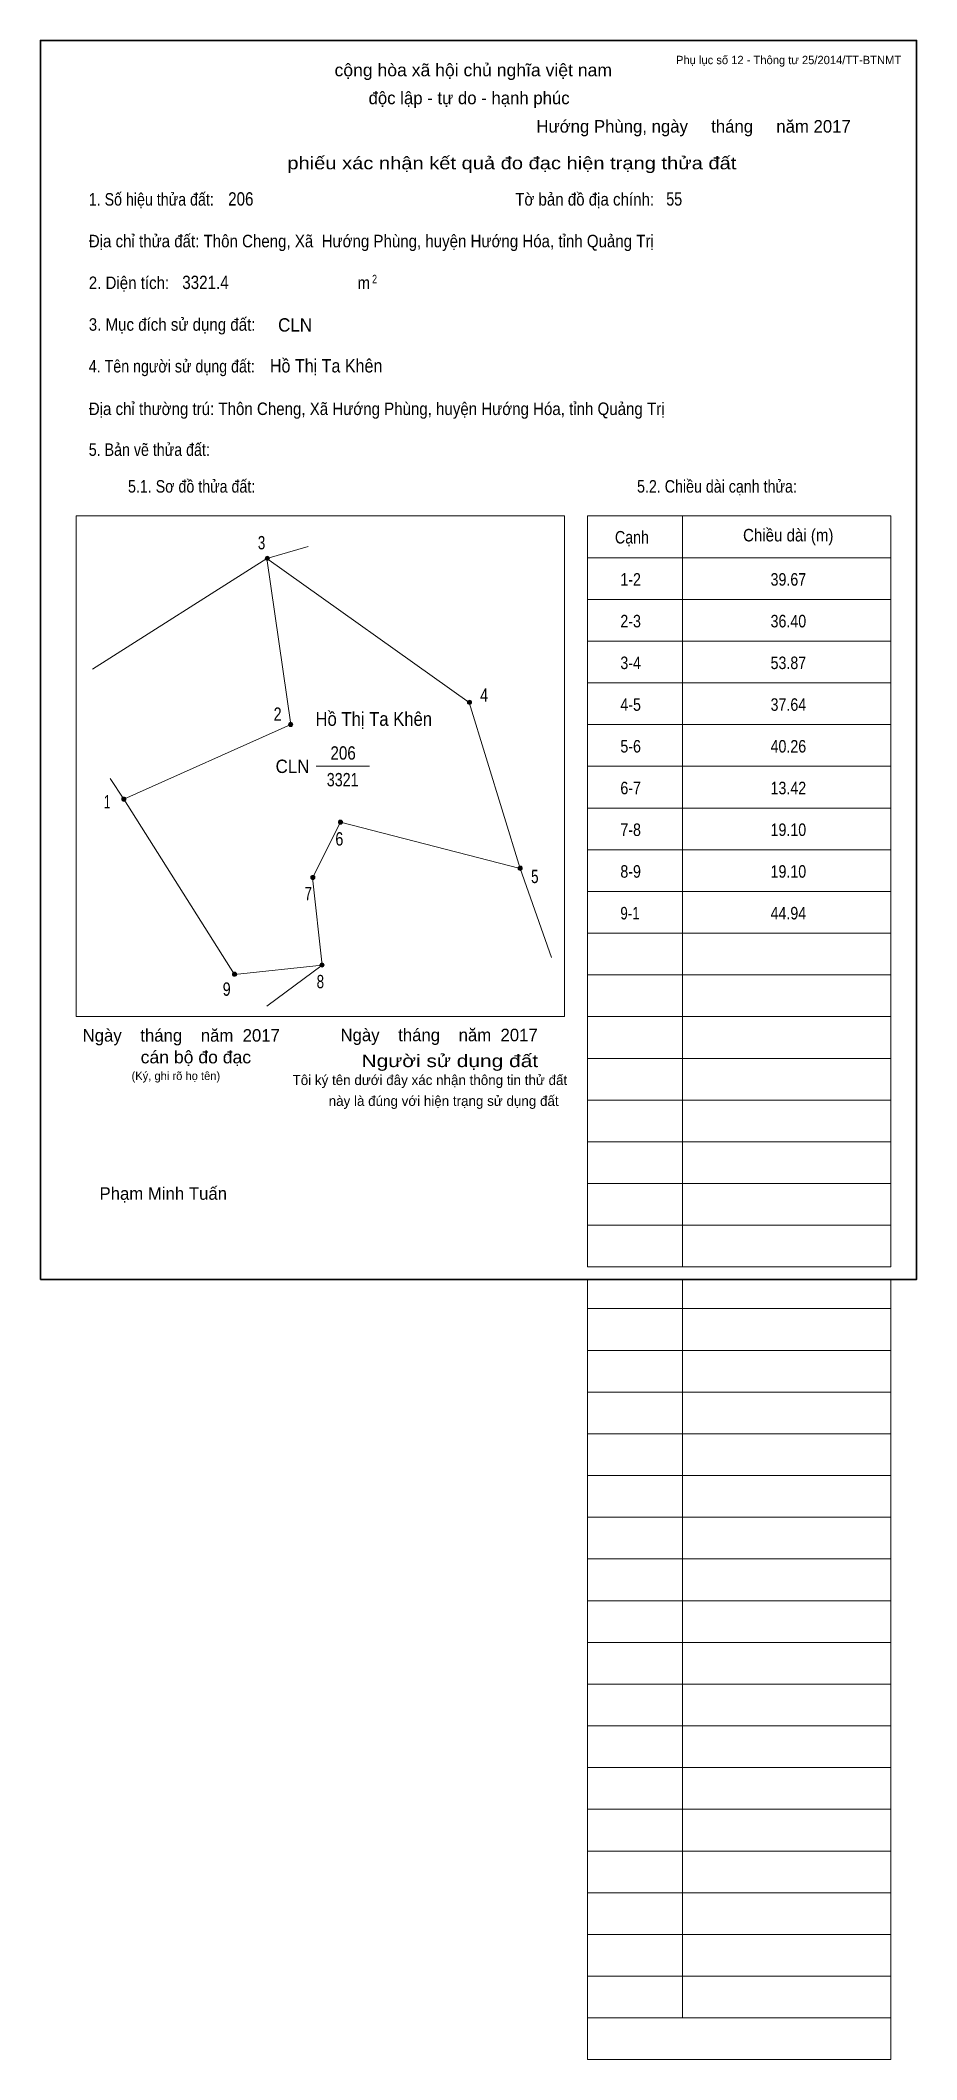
# Model space of a CAD drawing. Header units: centimetres. Extents: x 0 to 21, y -18.7 to 29.7.
import ezdxf
from ezdxf.enums import TextEntityAlignment as Align

# ---------------------------------------------------------------- set-up
doc = ezdxf.new("R2010")
doc.units = ezdxf.units.CM
doc.header["$LTSCALE"] = 0.12
for name, color, linetype in [('2', 7, 'Continuous'), ('30', 7, 'Continuous'), ('34', 7, 'Continuous')]:
    doc.layers.add(name, color=color, linetype=linetype)
for name, color, linetype, lineweight in [('32', 7, 'Continuous', 13), ('33', 7, 'Continuous', 13), ('6', 7, 'Continuous', 13), ('63', 7, 'Continuous', 13)]:
    doc.layers.add(name, color=color, linetype=linetype, lineweight=lineweight)

msp = doc.modelspace()

# ---------------------------------------------------------------- hatches: boundary and pattern name
at = {"layer": '32'}
for points in [[(5.4877, 17.2853, 1), (5.3877, 17.2853, 1)], [(10.3349, 13.8333, 1), (10.2349, 13.8333, 1)], [(6.0499, 13.3041, 1), (5.9499, 13.3041, 1)], [(2.05, 11.5135, 1), (1.95, 11.5135, 1)], [(7.2419, 10.9612, 1), (7.1419, 10.9612, 1)], [(6.5791, 9.6356, 1), (6.4791, 9.6356, 1)], [(11.55, 9.8565, 1), (11.45, 9.8565, 1)], [(4.7012, 7.3158, 1), (4.6012, 7.3158, 1)], [(6.8, 7.5367, 1), (6.7, 7.5367, 1)]]:
    msp.add_hatch(color=256, dxfattribs=at).paths.add_polyline_path(points)

# ---------------------------------------------------------------- linework, layer by layer
for centre in [(5.4377, 17.2853), (10.2849, 13.8333), (5.9999, 13.3041), (2, 11.5135), (7.1919, 10.9612), (6.5291, 9.6356), (11.5, 9.8565), (4.6512, 7.3158), (6.75, 7.5367)]:
    msp.add_circle(centre, 0.05, dxfattribs=at)
at = {"layer": '33'}
msp.add_line((6.61, 12.3), (7.89, 12.3), dxfattribs=at)
at = {"layer": '6'}
for p, q in [((6, 13.3), (5.43, 17.28)), ((6, 13.3), (2, 11.51)), ((2, 11.51), (1.67, 12.01)), ((11.5, 9.85), (12.25, 7.72)), ((5.43, 6.55), (6.75, 7.53))]:
    msp.add_line(p, q, dxfattribs=at)
for points in [[(6.42, 17.57), (5.43, 17.28), (1.25, 14.63)], [(11.5, 9.85), (10.28, 13.83), (5.43, 17.28)], [(2, 11.51), (4.65, 7.31), (6.75, 7.53)], [(6.75, 7.53), (6.52, 9.63), (7.19, 10.96), (11.5, 9.85)]]:
    msp.add_lwpolyline(points, dxfattribs=at)
at = {"layer": '63'}
for p, q in [((0.86, 18.3), (12.56, 18.3)), ((0.86, 6.3), (0.86, 18.3)), ((12.56, 6.3), (12.56, 18.3)), ((13.11, 18.3), (20.38, 18.3)), ((13.11, 0.3), (13.11, 18.3)), ((15.39, 0.3), (15.39, 18.3)), ((20.38, 0.3), (20.38, 18.3)), ((13.11, 17.3), (20.38, 17.3)), ((13.11, 16.3), (20.38, 16.3)), ((13.11, 15.3), (20.38, 15.3)), ((13.11, 14.3), (20.38, 14.3)), ((13.11, 13.3), (20.38, 13.3)), ((13.11, 12.3), (20.38, 12.3)), ((13.11, 11.3), (20.38, 11.3)), ((13.11, 10.3), (20.38, 10.3)), ((13.11, 9.3), (20.38, 9.3)), ((13.11, 8.3), (20.38, 8.3)), ((13.11, 7.3), (20.38, 7.3)), ((0.86, 6.3), (12.56, 6.3)), ((13.11, 6.3), (20.38, 6.3)), ((13.11, 5.3), (20.38, 5.3)), ((13.11, 4.3), (20.38, 4.3)), ((13.11, 3.3), (20.38, 3.3)), ((13.11, 2.3), (20.38, 2.3)), ((13.11, 1.3), (20.38, 1.3)), ((13.11, 0.3), (20.38, 0.3)), ((13.11, -18.7), (13.11, 0)), ((15.39, -17.7), (15.39, 0)), ((20.38, -18.7), (20.38, 0)), ((13.11, -0.7), (20.38, -0.7)), ((13.11, -0.7), (20.38, -0.7)), ((13.11, -1.7), (20.38, -1.7)), ((13.11, -2.7), (20.38, -2.7)), ((13.11, -3.7), (20.38, -3.7)), ((13.11, -4.7), (20.38, -4.7)), ((13.11, -5.7), (20.38, -5.7)), ((13.11, -6.7), (20.38, -6.7)), ((13.11, -7.7), (20.38, -7.7)), ((13.11, -8.7), (20.38, -8.7)), ((13.11, -9.7), (20.38, -9.7)), ((13.11, -10.7), (20.38, -10.7)), ((13.11, -11.7), (20.38, -11.7)), ((13.11, -12.7), (20.38, -12.7)), ((13.11, -13.7), (20.38, -13.7)), ((13.11, -14.7), (20.38, -14.7)), ((13.11, -15.7), (20.38, -15.7)), ((13.11, -16.7), (20.38, -16.7)), ((13.11, -17.7), (20.38, -17.7)), ((13.11, -18.7), (20.38, -18.7))]:
    msp.add_line(p, q, dxfattribs=at)
at = {"layer": '63', "lineweight": 35}
msp.add_lwpolyline([(0, 0), (0, 29.7), (21, 29.7), (21, 0)], close=True, dxfattribs=at)

# ---------------------------------------------------------------- texts
at = {"layer": '2', "width": 0.9}
msp.add_text('Hồ Thị Ta Khên', height=0.3314, dxfattribs=at).set_placement((7.99, 13.27), align=Align.CENTER)
at = {"layer": '30'}
for s, width, p in [('1-2', 0.85, (13.9, 16.63)), ('39.67', 0.85, (17.5, 16.63)), ('2-3', 0.85, (13.9, 15.63)), ('36.40', 0.85, (17.5, 15.63)), ('3-4', 0.85, (13.9, 14.63)), ('53.87', 0.85, (17.5, 14.63)), ('4-5', 0.85, (13.9, 13.63)), ('37.64', 0.85, (17.5, 13.63)), ('5-6', 0.85, (13.9, 12.63)), ('40.26', 0.85, (17.5, 12.63)), ('6-7', 0.85, (13.9, 11.63)), ('13.42', 0.85, (17.5, 11.63)), ('7-8', 0.85, (13.9, 10.63)), ('19.10', 0.85, (17.5, 10.63)), ('8-9', 0.85, (13.9, 9.63)), ('19.10', 0.85, (17.5, 9.63)), ('9-1', 0.8, (13.9, 8.63)), ('44.94', 0.85, (17.5, 8.63))]:
    msp.add_text(s, height=0.3, dxfattribs=dict(at, width=width)).set_placement(p)
at = {"layer": '32'}
for s, width, p in [('3', 0.75, (5.3, 17.5)), ('4', 0.8, (10.635, 13.85)), ('2', 0.8, (5.685, 13.39)), ('1', 0.65, (1.6, 11.29)), ('6', 0.8, (7.165, 10.4)), ('5', 0.75, (11.85, 9.5)), ('7', 0.75, (6.42, 9.09)), ('8', 0.75, (6.71, 6.98)), ('9', 0.8, (4.465, 6.8))]:
    msp.add_text(s, height=0.32, dxfattribs=dict(at, width=width)).set_placement(p, align=Align.CENTER)
at = {"layer": '33', "width": 0.95}
for p in [(6.51, 22.72), (6.45, 12.14)]:
    msp.add_text('CLN', height=0.32, dxfattribs=at).set_placement(p, align=Align.RIGHT)
at = {"layer": '33'}
for s, width, p in [('206', 0.85, (7.255, 12.46)), ('3321', 0.8, (7.245, 11.82))]:
    msp.add_text(s, height=0.32, dxfattribs=dict(at, width=width)).set_placement(p, align=Align.CENTER)
at = {"layer": '34'}
for s, width, p in [('206', 0.85, (4.5, 25.74)), ('55', 0.8, (15, 25.74)), ('3321.4', 0.85, (3.4, 23.74)), ('Hồ Thị Ta Khên', 0.9, (5.5, 21.74))]:
    msp.add_text(s, height=0.32, dxfattribs=dict(at, width=width)).set_placement(p)
at = {"layer": '63', "width": 1.05}
msp.add_text('cộng hòa xã hội chủ nghĩa việt nam', height=0.3, dxfattribs=at).set_placement((10.375, 28.84), align=Align.CENTER)
at = {"layer": '63'}
for s, height, p in [('Phụ lục số 12 - Thông tư 25/2014/TT-BTNMT', 0.2, (20.63, 29.13)), ('Ngày    tháng    năm  2017', 0.3, (5.74, 5.7)), ('Ngày    tháng    năm  2017', 0.3, (11.92, 5.71)), ('(Ký, ghi rõ họ tên)', 0.2, (4.31, 4.78))]:
    msp.add_text(s, height=height, dxfattribs=at).set_placement(p, align=Align.RIGHT)
for s, height, p in [('độc lập - tự do - hạnh phúc', 0.3, (10.275, 28.17)), ('Hướng Phùng, ngày     tháng     năm 2017', 0.3, (15.655, 27.49)), ('Tôi ký tên dưới đây xác nhận thông tin thử đất', 0.24, (9.335, 4.66)), ('này là đúng với hiện trạng sử dụng đất', 0.24, (9.665, 4.16)), ('Phạm Minh Tuấn', 0.3, (2.945, 1.91))]:
    msp.add_text(s, height=height, dxfattribs=at).set_placement(p, align=Align.CENTER)
for s, width, p in [('phiếu xác nhận kết quả đo đạc hiện trạng thửa đất', 1.2, (16.68, 26.61)), ('cán bộ đo đạc', 1.05, (5.05, 5.18)), ('Người sử dụng đất', 1.25, (11.93, 5.09))]:
    msp.add_text(s, height=0.3, dxfattribs=dict(at, width=width)).set_placement(p, align=Align.RIGHT)
for s, height, width, p in [('1. Số hiệu thửa đất:', 0.3, 0.85, (1.16, 25.74)), ('Tờ bản đồ địa chính:', 0.3, 0.9, (11.38, 25.74)), ('Địa chỉ thửa đất: Thôn Cheng, Xã  Hướng Phùng, huyện Hướng Hóa, tỉnh Quảng Trị', 0.3, 0.9, (1.16, 24.74)), ('2. Diện tích:', 0.3, 0.9, (1.16, 23.74)), ('m', 0.3, 0.9, (7.6, 23.74)), ('2', 0.2, 0.8, (7.95, 23.88)), ('3. Mục đích sử dụng đất:', 0.3, 0.9, (1.16, 22.74)), ('4. Tên người sử dụng đất:', 0.3, 0.85, (1.16, 21.74)), ('Địa chỉ thường trú: Thôn Cheng, Xã Hướng Phùng, huyện Hướng Hóa, tỉnh Quảng Trị', 0.3, 0.9, (1.16, 20.72)), ('5. Bản vẽ thửa đất:', 0.3, 0.85, (1.16, 19.74)), ('5.1. Sơ đồ thửa đất:', 0.3, 0.85, (2.1, 18.86)), ('5.2. Chiều dài cạnh thửa:', 0.3, 0.85, (14.3, 18.86)), ('Cạnh', 0.3, 0.85, (13.77, 17.64)), ('Chiều dài (m)', 0.3, 0.9, (16.84, 17.69))]:
    msp.add_text(s, height=height, dxfattribs=dict(at, width=width)).set_placement(p)

doc.saveas('drawing.dxf')
